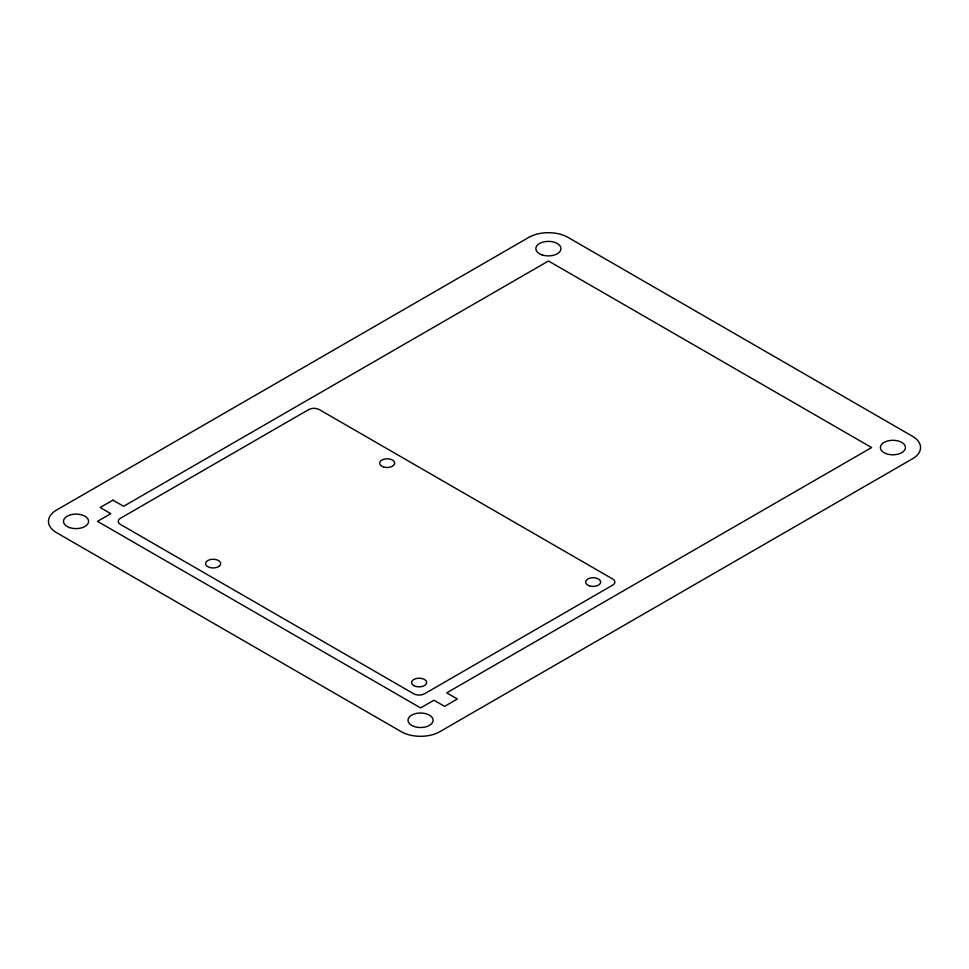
<?xml version="1.0" encoding="UTF-8"?>
<svg xmlns="http://www.w3.org/2000/svg" width="969" height="969" viewBox="0 0 969 969"><rect width="100%" height="100%" fill="white"/><g stroke="black" fill="none" stroke-linecap="round" stroke-linejoin="round"><path stroke-width="1.45" d="M528.856 237.369L56.577 510.045A27.738 16.013 0 0 0 56.577 532.684L401.275 731.692A27.253 15.734 0 0 0 439.817 731.692L912.459 458.809A27.604 15.94 0 0 0 912.459 436.268L567.955 237.369A27.641 15.964 0 0 0 528.856 237.369M112.949 500.137L100.158 507.526L110.817 513.679L97.494 521.358L420.619 707.915L433.942 700.224L444.601 706.377L457.38 699L446.721 692.847L871.603 447.545L548.478 260.988L123.608 506.29L112.949 500.137M308.663 409.608L120.422 518.282A7.534 4.348 0 0 0 120.422 524.435L413.799 693.816A7.534 4.348 0 0 0 424.446 693.816L612.687 585.131A7.534 4.348 0 0 0 612.687 578.99L319.322 409.608A7.534 4.348 0 0 0 308.663 409.608M218.958 566.356L217.528 567.131A7.534 4.348 0 0 1 207.414 566.441A7.534 4.348 0 0 1 207.729 560.567A7.534 4.348 0 0 1 217.892 560.239L219.236 561.063A7.534 4.348 0 0 1 218.958 566.356M542.107 254.92A12.561 7.255 0 0 0 560.966 248.645A12.561 7.255 0 0 0 542.143 242.359A12.561 7.255 0 0 0 542.107 254.92M413.945 726.435A12.561 7.255 0 0 0 433.095 720.476A12.561 7.255 0 0 0 414.587 713.887A12.561 7.255 0 0 0 413.945 726.435M69.659 527.608A12.561 7.255 0 0 0 88.591 521.431A12.561 7.255 0 0 0 69.853 515.048A12.561 7.255 0 0 0 69.659 527.608M885.799 453.516A12.561 7.255 0 0 0 905.434 448.114A12.561 7.255 0 0 0 887.519 441.004A12.561 7.255 0 0 0 885.799 453.516M413.799 685.616A7.534 4.348 0 0 0 426.396 683.666A7.534 4.348 0 0 0 417.167 678.336A7.534 4.348 0 0 0 413.799 685.616M589.382 585.821A7.534 4.348 0 0 0 600.683 582.054A7.534 4.348 0 0 0 589.382 578.287A7.534 4.348 0 0 0 589.382 585.821M383.385 466.901A7.546 4.361 0 0 0 394.698 463.134A7.546 4.361 0 0 0 383.385 459.354A7.546 4.361 0 0 0 383.385 466.901"/></g></svg>
